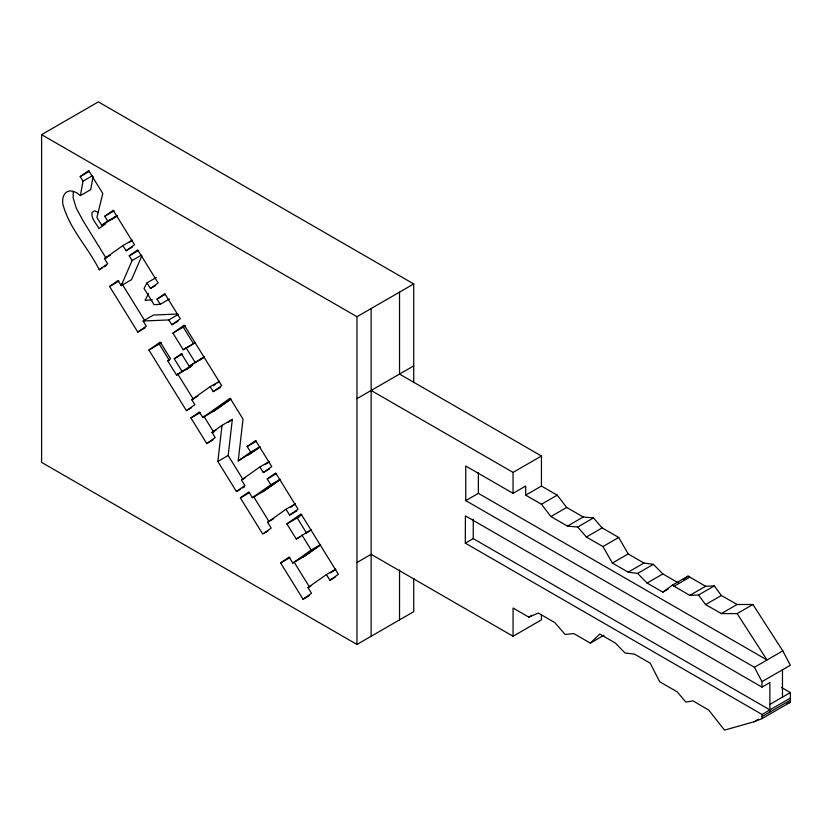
<?xml version="1.0" encoding="UTF-8"?>
<svg xmlns="http://www.w3.org/2000/svg" width="832" height="832" viewBox="0 0 832 832"><rect width="100%" height="100%" fill="white"/><g stroke="black" fill="none" stroke-linecap="round" stroke-linejoin="round"><path stroke-width="1.25" d="M781.383 687.388L790.358 692.578L790.4 698.058L762.06 714.47L465.317 543.15L473.21 538.606L473.273 519.126M465.317 543.15L465.41 515.892L761.977 687.107L769.86 682.562L769.933 712.026L762.018 716.56M541.445 614.931L541.445 619.871L513.063 636.262L513.063 608.036L528.83 617.146L538.294 613.049L554.85 622.606L565.094 634.442L573.768 633.558L590.325 643.115L599.789 634.057L615.555 643.167L625.009 652.985L634.473 654.118L650.239 663.218L659.703 681.772L677.217 691.881L685.87 702.104L692.983 700.866L708.75 710.091L724.516 730.122L754.125 721.729L761.977 718.64L790.358 702.25L790.4 698.058M761.977 718.64L762.06 714.47M73.247 192.036L73.154 197.943L76.242 208.094L82.961 220.584L106.122 258.222M240.552 489.133L236.423 491.514L217.838 461.458L222.019 425.36L232.336 419.401L228.155 455.499L242.757 479.118M257.296 448.958L238.212 460.907L243.027 419.11L230.11 398.226L202.79 417.508L199.378 411.986L190.923 417.955L206.752 443.539L212.94 439.962M102.305 267.904L99.216 269.693C88.254 247.447 68.983 228.405 62.837 203.902C62.005 198.817 63.513 192.026 69.42 190.944L72.966 191.194L76.71 192.795L80.371 195.603L83.023 181.147L80.205 176.592L88.66 170.622L102.794 193.471L96.918 217.464L101.743 225.264L116.553 216.33M93.122 176.394L90.688 189.644L80.371 195.603M145.028 327.912L137.8 332.082L109.595 286.478L118.05 280.509L121.202 285.615L132.111 260.499L141.398 255.133M141.95 255.653L131.529 279.666L121.202 285.615M148.554 293.634L145.038 300.331L152.381 299.822M156.27 277.524L146.983 282.89L144.03 288.444L154.076 304.678L160.243 304.325L169.53 298.958M761.977 681.647L754.416 667.274L465.754 500.614L465.754 466.024L513.063 493.334L525.678 486.054L525.678 495.154L541.445 504.254L550.909 516.547L567.455 526.105L577.71 527.02L586.383 537.004L602.94 546.562L612.394 563.046L628.17 572.146L637.624 573.446L647.088 583.045L662.854 592.145L672.318 585.198L688.085 576.098L705.598 586.279L714.282 585.915L721.365 595.504L737.131 604.479L752.898 604.49L782.798 650.884L790.358 665.267L761.977 681.647L761.977 687.107M683.353 579.571L688.085 576.098M101.743 225.264L107.713 221.052L104.749 216.258L113.204 210.298L134.524 244.774L126.069 250.744L122.886 245.586L132.174 240.23M105.633 223.839L98.904 228.582C96.47 223.434 90.896 218.65 92.05 212.514L94.505 210.777L97.739 212.274M112.06 219.305L117.031 215.8M99.216 269.693L107.661 263.734L104.478 258.575L122.886 245.586M129.21 242.445L132.205 240.334M132.111 260.499L129.23 255.85L137.686 249.881L158.163 282.994L150.426 288.454L146.983 282.89M160.243 304.325L157.03 299.125L164.767 293.665L180.315 318.791L171.86 324.75L168.865 319.925L143.094 321.006L146.255 326.113L137.8 332.082M191.568 407.68L186.41 410.654L148.918 350.054L160.212 342.077L170.508 358.717L167.669 360.724L176.582 375.138L190.216 367.037M192.514 344.386L183.227 349.742L172.931 333.102L184.236 325.125L221.666 385.642L213.21 391.612L210.163 386.682L219.45 381.326M161.294 342.638L159.234 344.094L169.458 360.62M185.307 325.697L183.258 327.142L193.554 343.793L195.447 342.451L183.227 349.742M176.582 375.138L182.021 371.301L174.262 358.769L181.449 353.694L189.197 366.236L203.923 357.365M189.197 366.236L204.277 356.793M186.898 369.179L192.338 365.352L182.021 371.301M199.524 360.277L204.339 356.876M186.41 410.654L194.865 404.695L191.755 399.672L210.163 386.682M213.325 385.778L215.374 384.332M217.422 382.897L219.461 381.451M213.106 411.549L230.974 398.944M230.381 399.558L214.614 410.675L202.79 417.508M206.752 443.539L215.207 437.57L212.014 432.422L222.019 425.36M228.332 422.23L232.336 419.401M238.212 460.907L250.65 452.13L247.177 446.514L255.632 440.554L271.742 466.596L263.286 472.555L259.844 466.991L269.131 461.635M248.529 454.948L259.927 446.898M236.423 491.514L244.878 485.545L241.436 479.981L259.844 466.991M265.054 464.641L269.142 461.76M295.287 503.911L286 509.267L267.592 522.257L271.201 528.091L262.746 534.061L240.375 497.9L248.83 491.93L252.408 497.723L264.243 490.901L279.573 480.074M252.408 497.723L270.816 484.734L267.238 478.941L275.694 472.971L298.064 509.142L289.609 515.102L286 509.267M262.735 491.764L280.114 479.502M290.566 507.364L295.36 503.984M300.404 536.65L296.275 539.032L286.905 523.89L301.028 513.926L338.374 574.309L329.919 580.278L326.394 574.579L335.681 569.213M301.818 514.696L297.222 517.93L306.592 533.073L310.367 530.41M296.275 539.032L311.22 529.672M309.244 595.66L303.056 599.227L280.634 562.973L289.089 557.014L292.812 563.025L304.637 556.202L318.947 546.094M292.812 563.025L311.22 550.035L320.507 544.679M303.129 557.076L320.507 544.804M303.056 599.227L311.511 593.268L307.986 587.558L326.394 574.579M330.574 572.946L335.691 569.338M769.933 712.026L790.379 700.159M413.722 578.396L413.722 611.686L356.959 644.457L41.6 462.384L41.6 134.649L98.363 101.878L413.722 283.951L413.722 382.658M80.205 176.592L89.492 171.226M83.023 181.147L92.31 175.781M104.749 216.258L114.036 210.902M107.713 221.052L116.99 215.686M104.478 258.575L110.666 254.998M126.069 250.744L132.267 247.166M104.374 266.718L106.434 265.522M129.23 255.85L138.518 250.484M109.595 286.478L118.882 281.112M150.426 288.454L155.584 285.48M157.03 299.125L165.277 294.362M143.094 321.006L153.41 315.047L177.892 314.018M168.865 319.925L178.152 314.558M171.86 324.75L178.048 321.183M172.931 333.102L184.766 326.269M148.918 350.054L160.742 343.221M167.669 360.724L169.728 359.538M174.262 358.769L182.51 353.995M191.755 399.672L197.954 396.105M213.21 391.612L220.438 387.442M41.6 134.649L356.959 316.722L413.722 283.951M190.923 417.955L200.21 412.589M212.014 432.422L216.143 430.04M217.838 461.458L228.155 455.499M247.177 446.514L256.464 441.158M250.65 452.13L259.938 446.763M356.959 398.653L413.722 365.882M241.436 479.981L245.565 477.599M263.286 472.555L269.474 468.988M242.611 487.937L244.681 486.751M267.238 478.941L276.526 473.585M240.375 497.9L249.662 492.534M270.816 484.734L280.103 479.378M267.592 522.257L273.78 518.679M289.609 515.102L296.826 510.942M263.775 533.468L267.904 531.086M286.905 523.89L298.73 517.067M280.634 562.973L289.921 557.617M307.986 587.558L311.085 585.78M356.959 562.526L371.145 554.33L513.063 636.262M371.145 390.458L513.063 472.389L541.445 456.009L541.445 486.054L525.678 495.154M465.754 500.614L478.369 493.334L767.031 659.984L737.131 613.59L721.365 613.59L705.598 604.604L698.516 595.026L689.822 595.379L672.318 585.198M329.919 580.278L335.078 577.294M541.445 504.254L557.211 495.154L566.675 507.447L583.232 517.005L593.476 517.91L602.15 527.904L618.706 537.462L628.17 553.935L643.937 563.046L653.39 564.335L662.854 573.934L678.621 583.045M550.909 516.547L566.675 507.447M567.455 526.105L583.232 517.005M577.71 527.02L593.476 517.91M586.383 537.004L602.15 527.904M602.94 546.562L618.706 537.462M612.394 563.046L628.17 553.935M528.83 617.146L531.981 615.326M628.17 572.146L643.937 563.046M637.624 573.446L653.39 564.335M647.088 583.045L662.854 573.934M662.854 592.145L668.117 589.108M674.055 586.279L689.822 577.169M590.325 643.115L603.99 635.222M689.822 595.379L705.598 586.279M698.516 595.026L714.282 585.915M705.598 604.604L721.365 595.504M721.365 613.59L737.131 604.479M737.131 613.59L752.898 604.49M754.416 667.274L782.798 650.884M769.86 704.413L790.358 692.578M754.125 721.729L758.337 719.295M786.989 703.581L790.358 702.25M541.445 456.009L399.537 374.078L399.537 292.146M541.445 486.054L557.211 495.154M473.21 538.606L769.943 709.925M186.077 347.734L194.99 362.149M301.933 535.038L311.22 550.035M121.93 283.774L144.758 320.694M177.642 373.849L193.315 399.194M203.882 416.26L213.772 432.255M253.406 496.319L268.996 521.529M294.351 562.515L309.296 586.685M782.475 669.812L782.475 697.122M513.063 472.389L513.063 493.334M478.369 472.836L478.369 493.334M399.537 569.951L399.537 619.871M371.145 308.526L371.145 636.262M356.959 316.722L356.959 644.457"/></g></svg>
